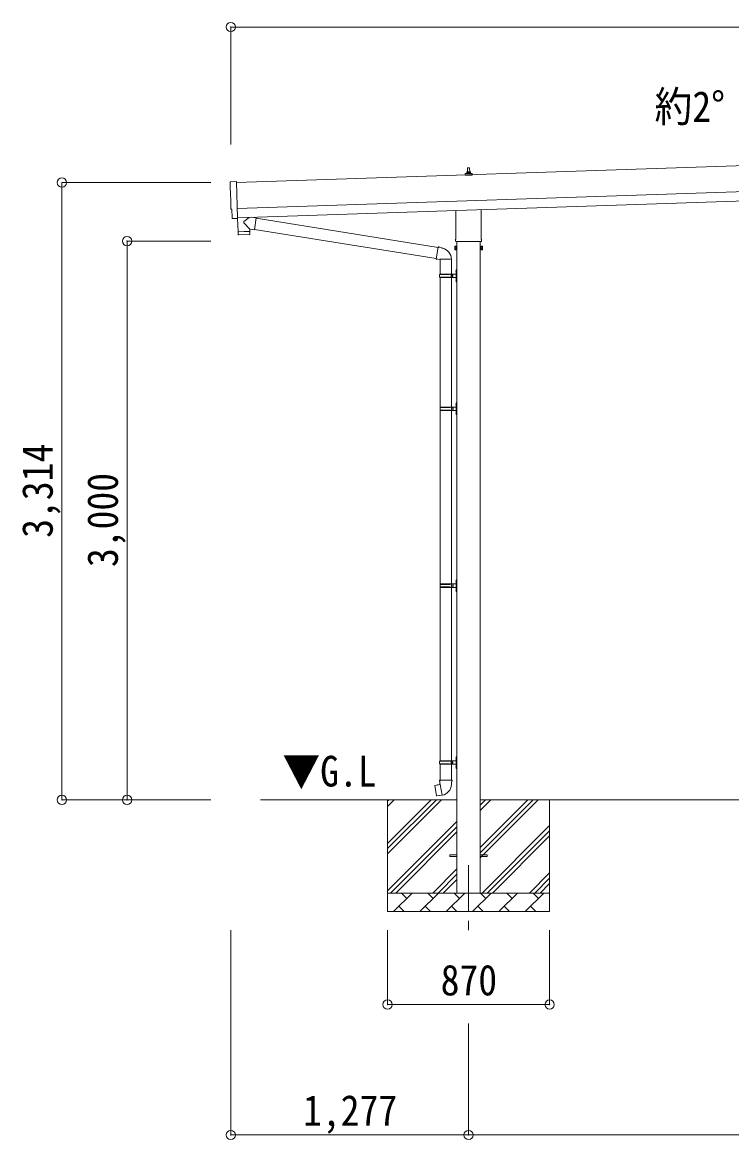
# Model space of a CAD drawing. Units: millimetres at full size, sheet at 1:50. Extents: x -14053 to 14053, y -9700 to 9700.
# Drawn here: x 536 to 4343, y -6165 to -167 of the extents above; entities that cross this region are included whole.
import ezdxf
from ezdxf.enums import TextEntityAlignment as Align

# ---------------------------------------------------------------- set-up
doc = ezdxf.new("R2010")
doc.units = ezdxf.units.MM
doc.header["$LTSCALE"] = 50
doc.header["$PDMODE"] = 32
doc.header["$PDSIZE"] = 50
doc.linetypes.add('CHAIN1', pattern=[8, 5, -1, 1, -1])
for name, color, linetype, lineweight in [('0-1_Defpoints', 7, 'CHAIN1', 9), ('0-2_TEXT1', 4, 'Continuous', 9), ('0-3_SHAPE', 7, 'Continuous', 9), ('0-7_PARTS2', 7, 'Continuous', 9), ('0-8_TABLE1', 6, 'Continuous', 9), ('0-9_DIM1', 7, 'Continuous', 9)]:
    doc.layers.add(name, color=color, linetype=linetype, lineweight=lineweight)
doc.styles.add('ＭＳ ゴシック', font='')
doc.styles.get('ＭＳ ゴシック').set_extended_font_data('MS Gothic')

msp = doc.modelspace()

# ---------------------------------------------------------------- linework, layer by layer
at = {"layer": '0-1_Defpoints'}
msp.add_line((2931.35, -4691.27), (2931.35, -5040.27), dxfattribs=at)
at = {"layer": '0-2_TEXT1'}
for p, q in [((7577.24, -829.71), (1685.13, -1026.11)), ((2925.35, -972.01), (2926.08, -948.49)), ((2927.08, -947.51), (2935.63, -947.51)), ((2936.63, -948.49), (2937.35, -972.01)), ((1689.79, -1166.04), (7581.91, -969.63)), ((1691.46, -1216.01), (7583.57, -1019.6)), ((2913.1, -987.51), (2913.1, -979.8)), ((2949.6, -987.51), (2913.1, -987.51)), ((2913.48, -979.01), (2949.22, -979.01)), ((2913.87, -978.83), (2920.59, -977.2)), ((2920.97, -977.01), (2941.73, -977.01)), ((2921.35, -976.23), (2921.35, -972.01)), ((2922.35, -972.01), (2940.35, -972.01)), ((2941.35, -976.23), (2941.35, -972.01)), ((2948.84, -978.83), (2942.12, -977.2)), ((2949.6, -987.51), (2949.6, -979.8)), ((2863.05, -1331.5), (2863.05, -1176.95)), ((2999.65, -1172.4), (2999.65, -1331.5)), ((1671.96, -1220.43), (1665.04, -1220.3)), ((2857.35, -1369.77), (2858.11, -1368.46)), ((2857.35, -1369.77), (2857.35, -1386.77)), ((2864.35, -1368.46), (2858.11, -1368.46)), ((2864.35, -1373.37), (2858.11, -1373.37)), ((2861.35, -1340.27), (2861.35, -1334.77)), ((2999.29, -1343.77), (2863.42, -1343.77)), ((2864.35, -1388.09), (2864.35, -1368.46)), ((2864.35, -1369.07), (2866.85, -1369.07)), ((2868.85, -1343.77), (2868.85, -4841.27)), ((2993.85, -1343.77), (2993.85, -4841.27)), ((2998.35, -1369.07), (2995.85, -1369.07)), ((2998.35, -1388.09), (2998.35, -1368.46)), ((2998.35, -1368.46), (3004.59, -1368.46)), ((2998.35, -1373.37), (3004.59, -1373.37)), ((3001.35, -1334.77), (3001.35, -1340.27)), ((3005.35, -1369.77), (3004.59, -1368.46)), ((3005.35, -1369.77), (3005.35, -1386.77)), ((2857.35, -1386.77), (2858.11, -1388.09)), ((2864.35, -1383.18), (2858.11, -1383.18)), ((2864.35, -1388.09), (2858.11, -1388.09)), ((2866.85, -1387.47), (2864.35, -1387.47)), ((2993.85, -1388.77), (2995.85, -1388.77)), ((2995.85, -1387.47), (2998.35, -1387.47)), ((2998.35, -1383.18), (3004.59, -1383.18)), ((2998.35, -1388.09), (3004.59, -1388.09)), ((3005.35, -1386.77), (3004.59, -1388.09)), ((2831.35, -4636.77), (2868.85, -4636.77)), ((2831.35, -4645.77), (2831.35, -4636.77)), ((2831.35, -4645.77), (2868.85, -4645.77)), ((2993.85, -4636.77), (3031.35, -4636.77)), ((2993.85, -4645.77), (3031.35, -4645.77)), ((3031.35, -4645.77), (3031.35, -4636.77))]:
    msp.add_line(p, q, dxfattribs=at)
for points in [[(1653.46, -1023.73), (1684.96, -1021.03), (1691.55, -1218.77)], [(1662.1, -1217.4), (1660.53, -1170.4), (1659.93, -1170.42)], [(1672.7, -1220.13), (1673.34, -1219.48), (1691.59, -1219.78)], [(2995.85, -1388.77), (2995.85, -1367.77), (2993.85, -1367.77)]]:
    msp.add_lwpolyline(points, dxfattribs=at)
msp.add_lwpolyline([(2866.85, -1388.77), (2866.85, -1367.77), (2868.85, -1367.77), (2868.85, -1388.77)], close=True, dxfattribs=at)
for centre, radius, start, end in [((2927.08, -948.51), 1, 90, 178.60509), ((2935.63, -948.51), 1, 1.39491, 90), ((2914.1, -979.8), 1, 103.62699, 180), ((2920.35, -976.23), 1, 283.62699, 0), ((2925.44, -972.65), 4.13, 90, 171.17633), ((2922.35, -973.01), 1, 90, 180), ((2934.69, -972.01), 4.83, 133.60282, 180), ((2928.02, -972.01), 4.83, 0, 46.39718), ((2937.27, -972.65), 4.13, 8.82367, 90), ((2940.35, -973.01), 1, 0, 90), ((2942.35, -976.23), 1, 180, 256.37301), ((2948.6, -979.8), 1, 0, 76.37301), ((2873.59, -1378.27), 16.24, 162.41205, 197.58795), ((2861.7, -1370.91), 4.34, 145.61575, 214.38425), ((2865.35, -1334.77), 4, 125.09963, 180), ((2865.35, -1340.27), 4, 180, 194.47751), ((2865.35, -1340.27), 4, 194.47751, 241.04498), ((2997.35, -1340.27), 4, 298.95502, 345.52249), ((2997.35, -1334.77), 4, 0, 54.90037), ((2997.35, -1340.27), 4, 345.52249, 0), ((2989.11, -1378.27), 16.24, 342.41205, 17.58795), ((3001.01, -1370.91), 4.34, 325.61575, 34.38425), ((2861.7, -1385.64), 4.34, 145.61575, 214.38425), ((3001.01, -1385.64), 4.34, 325.61575, 34.38425)]:
    msp.add_arc(centre, radius, start, end, dxfattribs=at)
for centre, major_axis, ratio, start_param, end_param in [((1653.72, -1026.72), (-3, -0.1), 0.99863, 4.7647489, 6.2979817), ((-3107.15, -1255.88), (4760.73, 158.69), 0.99863, 6.2686928, 6.2979817), ((1659.79, -1166.02), (-4.4, -0.15), 0.99863, 6.2686928, 7.8539816), ((1665.1, -1217.29), (-2.11, -2.14), 0.9974, 5.5252311, 7.0411395), ((1671.99, -1219.43), (-0.704, -0.714), 0.9974, 0.7579542, 1.5707963)]:
    msp.add_ellipse(centre, major_axis=major_axis, ratio=ratio, start_param=start_param, end_param=end_param, dxfattribs=at)
at = {"layer": '0-3_SHAPE'}
for p, q in [((2868.85, -4341.27), (1814.33, -4341.27)), ((2496.35, -4341.27), (2496.35, -4941.27)), ((2496.35, -4574.76), (2729.83, -4341.27)), ((2496.35, -4603.04), (2758.12, -4341.27)), ((2496.35, -4631.33), (2786.4, -4341.27)), ((2496.35, -4348.48), (2503.56, -4341.27)), ((2496.35, -4376.77), (2531.84, -4341.27)), ((6268.85, -4341.27), (2993.85, -4341.27)), ((2993.85, -4370.1), (3022.68, -4341.27)), ((2993.85, -4398.38), (3050.96, -4341.27)), ((2993.85, -4652.94), (3305.52, -4341.27)), ((2993.85, -4596.37), (3248.95, -4341.27)), ((2993.85, -4624.66), (3277.24, -4341.27)), ((3366.35, -4341.27), (3366.35, -4941.27)), ((2496.35, -4829.31), (2868.85, -4456.81)), ((2512.68, -4841.27), (2868.85, -4485.1)), ((3003.51, -4841.27), (3366.35, -4478.43)), ((2540.96, -4841.27), (2868.85, -4513.38)), ((3031.79, -4841.27), (3366.35, -4506.72)), ((3060.08, -4841.27), (3366.35, -4535)), ((2738.95, -4841.27), (2868.85, -4711.37)), ((3258.07, -4841.27), (3366.35, -4732.99)), ((2767.24, -4841.27), (2868.85, -4739.66)), ((2795.52, -4841.27), (2868.85, -4767.94)), ((3286.35, -4841.27), (3366.35, -4761.27)), ((3314.64, -4841.27), (3366.35, -4789.56)), ((2496.35, -4841.27), (3366.35, -4841.27)), ((2527.8, -4941.27), (2627.8, -4841.27)), ((2599.25, -4869.83), (2570.69, -4841.27)), ((2669.22, -4941.27), (2769.22, -4841.27)), ((2740.67, -4869.83), (2712.11, -4841.27)), ((2810.64, -4941.27), (2910.64, -4841.27)), ((2882.09, -4869.83), (2853.53, -4841.27)), ((2952.06, -4941.27), (3052.06, -4841.27)), ((3023.51, -4869.83), (2994.96, -4841.27)), ((3093.48, -4941.27), (3193.48, -4841.27)), ((3164.93, -4869.83), (3136.38, -4841.27)), ((3234.91, -4941.27), (3334.91, -4841.27)), ((3306.35, -4869.83), (3277.8, -4841.27)), ((2556.35, -4912.72), (2584.91, -4941.27)), ((2697.77, -4912.72), (2726.33, -4941.27)), ((2839.19, -4912.72), (2867.75, -4941.27)), ((2980.62, -4912.72), (3009.17, -4941.27)), ((3122.04, -4912.72), (3150.59, -4941.27)), ((3263.46, -4912.72), (3292.01, -4941.27)), ((3366.35, -4941.27), (2496.35, -4941.27))]:
    msp.add_line(p, q, dxfattribs=at)
at = {"layer": '0-8_TABLE1'}
for p, q in [((1654.35, -192.16), (1654.35, -823.55)), ((1654.35, -192.16), (7614.35, -192.16)), ((748.35, -1027.27), (1548.35, -1027.27)), ((748.35, -1027.27), (748.35, -4341.27)), ((1098.35, -1341.27), (1548.35, -1341.27)), ((1098.35, -1341.27), (1098.35, -4341.27)), ((748.35, -4341.27), (1548.35, -4341.27)), ((1654.35, -6140.27), (1654.35, -5040.27)), ((2496.35, -5440.27), (2496.35, -5040.27)), ((3366.35, -5440.27), (3366.35, -5040.27)), ((2496.35, -5440.27), (3366.35, -5440.27)), ((2931.35, -6140.27), (2931.35, -5542.27)), ((2931.35, -6140.27), (1654.35, -6140.27)), ((2931.35, -6140.27), (6331.35, -6140.27))]:
    msp.add_line(p, q, dxfattribs=at)
for p in [(1654.35, -192.16), (748.35, -1027.27), (1098.35, -1341.27), (748.35, -4341.27), (1098.35, -4341.27), (2496.35, -5440.27), (3366.35, -5440.27), (1654.35, -6140.27), (2931.35, -6140.27)]:
    msp.add_point(p, dxfattribs=at)
at = {"layer": '0-9_DIM1'}
for p, q in [((1691.55, -1218.77), (1691.59, -1219.77)), ((1757.12, -1276.84), (1725.63, -1244.33)), ((1752.88, -1213.96), (1725.66, -1236.99)), ((1790.57, -1217.25), (1764.65, -1213.57)), ((1790.57, -1217.25), (1781.6, -1280.32)), ((1790.32, -1219.03), (2767.48, -1375.72)), ((1693.59, -1291.98), (1694.26, -1305.02)), ((1754.86, -1305.95), (1697.35, -1307.86)), ((1698.06, -1290.83), (1698.11, -1291.83)), ((1753.03, -1289), (1753.04, -1290)), ((1757.12, -1276.84), (1781.6, -1280.32)), ((1757.12, -1276.84), (1757.52, -1288.85)), ((1781.87, -1278.44), (2757.06, -1434.81)), ((2767.8, -1373.9), (2756.74, -1436.63)), ((2767.8, -1373.9), (2768.95, -1371.92)), ((2767.8, -1373.9), (2787.44, -1377.72)), ((2768.95, -1371.92), (2772.51, -1372.55)), ((2772.51, -1372.55), (2772.92, -1374.89)), ((2787.44, -1377.72), (2789.12, -1379.35)), ((2789.12, -1379.35), (2791.24, -1379.8)), ((2756.74, -1436.63), (2757.14, -1438.89)), ((2756.74, -1436.63), (2776.5, -1439.76)), ((2757.14, -1438.89), (2760.7, -1439.51)), ((2760.7, -1439.51), (2761.89, -1437.45)), ((2776.5, -1439.76), (2778.7, -1438.78)), ((2839, -1439.17), (2777.82, -1439.17)), ((2778.85, -1439.17), (2778.85, -1518.47)), ((2838.85, -1439.17), (2838.85, -1518.47)), ((2863.82, -1499.32), (2864.45, -1499.32)), ((2863.82, -1499.32), (2863.82, -1507.62)), ((2864.45, -1499.32), (2864.85, -1499.72)), ((2864.85, -1495.47), (2867.85, -1493.97)), ((2864.85, -1495.47), (2864.85, -1559.47)), ((2867.85, -1493.97), (2867.85, -1560.97)), ((2867.85, -1493.97), (2868.85, -1493.97)), ((2868.85, -1493.97), (2868.85, -1560.97)), ((2775.85, -1520.47), (2826.18, -1520.47)), ((2775.85, -1534.47), (2826.18, -1534.47)), ((2776.85, -1518.47), (2862.85, -1518.47)), ((2776.85, -1518.47), (2776.85, -1520.47)), ((2776.85, -1536.47), (2776.85, -1534.47)), ((2776.85, -1536.47), (2862.85, -1536.47)), ((2778.85, -1536.47), (2778.85, -2234.27)), ((2835.85, -1518.47), (2835.85, -1522.97)), ((2835.85, -1522.97), (2837.85, -1522.97)), ((2835.85, -1536.47), (2835.85, -1531.97)), ((2835.85, -1531.97), (2837.85, -1531.97)), ((2837.85, -1522.97), (2837.85, -1531.97)), ((2838.85, -1536.47), (2838.85, -2232.27)), ((2843.85, -1518.47), (2843.85, -1536.47)), ((2843.85, -1522.97), (2846.85, -1522.97)), ((2843.85, -1531.97), (2846.85, -1531.97)), ((2846.85, -1522.97), (2846.85, -1531.97)), ((2862.55, -1501.32), (2864.6, -1502.32)), ((2862.55, -1549.32), (2864.6, -1550.32)), ((2863.82, -1507.62), (2864.45, -1507.62)), ((2863.82, -1547.32), (2864.45, -1547.32)), ((2863.82, -1547.32), (2863.82, -1555.62)), ((2863.82, -1555.62), (2864.45, -1555.62)), ((2864.45, -1547.32), (2864.45, -1555.62)), ((2864.45, -1547.32), (2864.85, -1547.72)), ((2864.45, -1555.62), (2864.85, -1555.22)), ((2864.6, -1502.32), (2865.21, -1503.47)), ((2864.6, -1550.32), (2865.21, -1551.47)), ((2864.85, -1559.47), (2867.85, -1560.97)), ((2867.85, -1560.97), (2868.85, -1560.97)), ((2862.55, -2215.13), (2864.6, -2216.12)), ((2863.82, -2213.12), (2864.45, -2213.12)), ((2863.82, -2213.12), (2863.82, -2221.42)), ((2864.45, -2213.12), (2864.85, -2213.52)), ((2864.6, -2216.12), (2865.21, -2217.27)), ((2864.85, -2209.27), (2867.85, -2207.77)), ((2864.85, -2209.27), (2864.85, -2273.27)), ((2867.85, -2207.77), (2867.85, -2274.77)), ((2867.85, -2207.77), (2868.85, -2207.77)), ((2868.85, -2207.77), (2868.85, -2274.77)), ((2778.35, -2234.27), (2828.68, -2234.27)), ((2778.35, -2248.27), (2828.68, -2248.27)), ((2778.85, -2248.27), (2778.85, -3182.27)), ((2779.35, -2232.27), (2779.35, -2234.27)), ((2779.35, -2232.27), (2862.85, -2232.27)), ((2779.35, -2250.27), (2779.35, -2248.27)), ((2779.35, -2250.27), (2862.85, -2250.27)), ((2838.35, -2232.27), (2838.35, -2236.77)), ((2838.35, -2236.77), (2840.35, -2236.77)), ((2838.35, -2250.27), (2838.35, -2245.77)), ((2838.35, -2245.77), (2840.35, -2245.77)), ((2838.85, -2250.27), (2838.85, -3182.27)), ((2840.35, -2236.77), (2840.35, -2245.77)), ((2846.35, -2232.27), (2846.35, -2250.27)), ((2846.35, -2236.77), (2849.35, -2236.77)), ((2846.35, -2245.77), (2849.35, -2245.77)), ((2849.35, -2236.77), (2849.35, -2245.77)), ((2862.55, -2263.13), (2864.6, -2264.12)), ((2863.82, -2221.42), (2864.45, -2221.42)), ((2863.82, -2261.12), (2864.45, -2261.12)), ((2863.82, -2261.12), (2863.82, -2269.42)), ((2863.82, -2269.42), (2864.45, -2269.42)), ((2864.45, -2261.12), (2864.45, -2269.42)), ((2864.45, -2261.12), (2864.85, -2261.52)), ((2864.45, -2269.42), (2864.85, -2269.02)), ((2864.6, -2264.12), (2865.21, -2265.27)), ((2864.85, -2273.27), (2867.85, -2274.77)), ((2867.85, -2274.77), (2868.85, -2274.77)), ((2862.55, -3165.13), (2864.6, -3166.12)), ((2863.82, -3163.12), (2864.45, -3163.12)), ((2863.82, -3163.12), (2863.82, -3171.42)), ((2863.82, -3171.42), (2864.45, -3171.42)), ((2864.45, -3163.12), (2864.85, -3163.52)), ((2864.6, -3166.12), (2865.21, -3167.27)), ((2864.85, -3159.27), (2867.85, -3157.77)), ((2864.85, -3159.27), (2864.85, -3223.27)), ((2867.85, -3157.77), (2867.85, -3224.77)), ((2867.85, -3157.77), (2868.85, -3157.77)), ((2868.85, -3157.77), (2868.85, -3224.77)), ((2778.35, -3184.27), (2828.68, -3184.27)), ((2778.35, -3198.27), (2828.68, -3198.27)), ((2778.85, -3200.27), (2778.85, -4132.27)), ((2779.35, -3182.27), (2779.35, -3184.27)), ((2779.35, -3182.27), (2862.85, -3182.27)), ((2779.35, -3200.27), (2779.35, -3198.27)), ((2779.35, -3200.27), (2862.85, -3200.27)), ((2838.35, -3182.27), (2838.35, -3186.77)), ((2838.35, -3186.77), (2840.35, -3186.77)), ((2838.35, -3200.27), (2838.35, -3195.77)), ((2838.35, -3195.77), (2840.35, -3195.77)), ((2838.85, -3200.27), (2838.85, -4132.27)), ((2840.35, -3186.77), (2840.35, -3195.77)), ((2846.35, -3182.27), (2846.35, -3200.27)), ((2846.35, -3186.77), (2849.35, -3186.77)), ((2846.35, -3195.77), (2849.35, -3195.77)), ((2849.35, -3186.77), (2849.35, -3195.77)), ((2862.55, -3213.13), (2864.6, -3214.12)), ((2863.82, -3211.12), (2864.45, -3211.12)), ((2863.82, -3211.12), (2863.82, -3219.42)), ((2863.82, -3219.42), (2864.45, -3219.42)), ((2864.45, -3211.12), (2864.45, -3219.42)), ((2864.45, -3211.12), (2864.85, -3211.52)), ((2864.45, -3219.42), (2864.85, -3219.02)), ((2864.6, -3214.12), (2865.21, -3215.27)), ((2864.85, -3223.27), (2867.85, -3224.77)), ((2867.85, -3224.77), (2868.85, -3224.77)), ((2775.85, -4134.27), (2826.18, -4134.27)), ((2776.85, -4132.27), (2862.85, -4132.27)), ((2776.85, -4132.27), (2776.85, -4134.27)), ((2835.85, -4132.27), (2835.85, -4136.77)), ((2835.85, -4136.77), (2837.85, -4136.77)), ((2837.85, -4136.77), (2837.85, -4145.77)), ((2843.85, -4132.27), (2843.85, -4150.27)), ((2843.85, -4136.77), (2846.85, -4136.77)), ((2846.85, -4136.77), (2846.85, -4145.77)), ((2862.55, -4115.13), (2864.6, -4116.12)), ((2863.82, -4113.12), (2864.45, -4113.12)), ((2863.82, -4113.12), (2863.82, -4121.42)), ((2863.82, -4121.42), (2864.45, -4121.42)), ((2864.45, -4113.12), (2864.85, -4113.52)), ((2864.6, -4116.12), (2865.21, -4117.27)), ((2864.85, -4109.27), (2867.85, -4107.77)), ((2864.85, -4109.27), (2864.85, -4173.27)), ((2867.85, -4107.77), (2867.85, -4174.77)), ((2867.85, -4107.77), (2868.85, -4107.77)), ((2868.85, -4107.77), (2868.85, -4174.77)), ((2775.85, -4148.27), (2826.18, -4148.27)), ((2776.85, -4150.27), (2776.85, -4148.27)), ((2776.85, -4150.27), (2862.85, -4150.27)), ((2778.85, -4150.27), (2778.85, -4235.2)), ((2835.85, -4150.27), (2835.85, -4145.77)), ((2835.85, -4145.77), (2837.85, -4145.77)), ((2838.85, -4150.27), (2838.85, -4235.2)), ((2843.85, -4145.77), (2846.85, -4145.77)), ((2862.55, -4163.13), (2864.6, -4164.12)), ((2863.82, -4161.12), (2864.45, -4161.12)), ((2863.82, -4161.12), (2863.82, -4169.42)), ((2863.82, -4169.42), (2864.45, -4169.42)), ((2864.45, -4161.12), (2864.45, -4169.42)), ((2864.45, -4161.12), (2864.85, -4161.52)), ((2864.45, -4169.42), (2864.85, -4169.02)), ((2864.6, -4164.12), (2865.21, -4165.27)), ((2864.85, -4173.27), (2867.85, -4174.77)), ((2867.85, -4174.77), (2868.85, -4174.77)), ((2778.26, -4258.4), (2750.39, -4263.65)), ((2777, -4235.2), (2774.85, -4235.98)), ((2774.85, -4235.98), (2774.85, -4239.6)), ((2774.85, -4239.6), (2777.09, -4240.42)), ((2840.7, -4235.2), (2777, -4235.2)), ((2777, -4235.2), (2777.35, -4255.2)), ((2777.35, -4255.2), (2778.7, -4257.2)), ((2788.62, -4315.7), (2778.48, -4258.22)), ((2778.5, -4257.4), (2778.5, -4258.11)), ((2778.7, -4257.2), (2778.67, -4257.21)), ((2839.04, -4257.14), (2838.97, -4259.31)), ((2840.35, -4255.2), (2839.04, -4257.14)), ((2840.7, -4235.2), (2840.35, -4255.2)), ((2842.85, -4239.6), (2840.61, -4240.42)), ((2840.7, -4235.2), (2842.85, -4235.98)), ((2842.85, -4235.98), (2842.85, -4239.6)), ((2750.39, -4263.65), (2749.58, -4264.82)), ((2749.58, -4264.82), (2759.2, -4319.38)), ((2763.13, -4261.05), (2762.92, -4261.29)), ((2773.23, -4318.29), (2772.95, -4318.14)), ((2788.92, -4316.46), (2788.68, -4315.8))]:
    msp.add_line(p, q, dxfattribs=at)
for points in [[(1691.19, -1219.77), (1693.56, -1290.98), (1757.52, -1288.85)], [(1757.76, -1302.9), (1757.56, -1289.85), (1693.59, -1291.98)], [(2864.45, -1499.32), (2864.45, -1507.62), (2864.85, -1507.22)], [(2862.55, -1505.62), (2864.6, -1504.62), (2865.21, -1503.47)], [(2862.55, -1553.62), (2864.6, -1552.62), (2865.21, -1551.47)], [(2862.55, -2219.42), (2864.6, -2218.42), (2865.21, -2217.27)], [(2864.45, -2213.12), (2864.45, -2221.42), (2864.85, -2221.02)], [(2862.55, -2267.42), (2864.6, -2266.42), (2865.21, -2265.27)], [(2862.55, -3169.42), (2864.6, -3168.42), (2865.21, -3167.27)], [(2864.45, -3163.12), (2864.45, -3171.42), (2864.85, -3171.02)], [(2862.55, -3217.42), (2864.6, -3216.42), (2865.21, -3215.27)], [(2862.55, -4119.42), (2864.6, -4118.42), (2865.21, -4117.27)], [(2864.45, -4113.12), (2864.45, -4121.42), (2864.85, -4121.02)], [(2862.55, -4167.42), (2864.6, -4166.42), (2865.21, -4165.27)], [(2788.35, -4315.61), (2760.36, -4320.2), (2759.2, -4319.38)], [(2765.38, -4260.83), (2765.1, -4260.68), (2763.13, -4261.05)], [(2775.41, -4317.73), (2775.2, -4317.97), (2773.23, -4318.29)]]:
    msp.add_lwpolyline(points, dxfattribs=at)
for centre, radius, start, end in [((1729.05, -1240.68), 5, 132.56466, 226.88314), ((1697.25, -1304.86), 3, 182.90915, 271.95747), ((1754.76, -1302.95), 3, 271.90915, 0.90915), ((2778.7, -1438.78), 60.3, 359.62495, 78), ((2868.15, -1503.47), 6, 136.21765, 223.78235), ((2824.6, -1527.47), 49.25, 171.82876, 180.00002), ((2824.6, -1527.47), 49.25, 180.00002, 188.17127), ((2826.18, -1518.47), 2, 270, 359.99998), ((2826.18, -1536.47), 2, 0.00005, 90.00004), ((2868.15, -1551.47), 6, 136.21765, 223.78235), ((2862.85, -1516.47), 2, 270, 359.99998), ((2862.85, -1538.47), 2, 0.00005, 90.00004), ((2868.15, -2217.27), 6, 136.21765, 223.78235), ((2827.1, -2241.27), 49.25, 171.82876, 180.00002), ((2827.1, -2241.27), 49.25, 180.00002, 188.17127), ((2828.68, -2232.27), 2, 270, 359.99998), ((2828.68, -2250.27), 2, 0.00005, 90.00004), ((2868.15, -2265.27), 6, 136.21765, 223.78235), ((2862.85, -2230.27), 2, 270, 359.99998), ((2862.85, -2252.27), 2, 0.00005, 90.00004), ((2868.15, -3167.27), 6, 136.21765, 223.78235), ((2827.1, -3191.27), 49.25, 171.82876, 180.00002), ((2827.1, -3191.27), 49.25, 180.00002, 188.17127), ((2828.68, -3182.27), 2, 270, 359.99998), ((2828.68, -3200.27), 2, 0.00005, 90.00004), ((2868.15, -3215.27), 6, 136.21765, 223.78235), ((2862.85, -3180.27), 2, 270, 359.99998), ((2862.85, -3202.27), 2, 0.00005, 90.00004), ((2824.6, -4141.27), 49.25, 171.82876, 180.00002), ((2826.18, -4132.27), 2, 270, 359.99998), ((2868.15, -4117.27), 6, 136.21765, 223.78235), ((2862.85, -4130.27), 2, 270, 359.99998), ((2824.6, -4141.27), 49.25, 180.00002, 188.17127), ((2826.18, -4150.27), 2, 0.00005, 90.00004), ((2868.15, -4165.27), 6, 136.21765, 223.78235), ((2862.85, -4152.27), 2, 0.00005, 90.00004), ((2778.2, -4258.11), 0.3, 280.66842, 0), ((2778.7, -4257.4), 0.2, 100, 180), ((2788.4, -4315.9), 0.3, 20, 99.33158), ((2789.11, -4316.39), 0.2, 200, 279.96938), ((2778.7, -4257.2), 60.3, 279.96938, 358)]:
    msp.add_arc(centre, radius, start, end, dxfattribs=at)

# ---------------------------------------------------------------- texts
at = {"layer": '0-7_PARTS2', "style": 'ＭＳ ゴシック', "width": 0.9}
for s, p in [('約2°', (3929.63, -751.14)), ('▼G.L', (1931.97, -4319.06))]:
    msp.add_text(s, height=165, dxfattribs=at).set_placement(p, align=Align.BOTTOM_LEFT)
at = {"layer": '0-8_TABLE1', "color": 7, "style": 'ＭＳ ゴシック', "width": 0.9}
for s, p in [('3,314', (748.35, -2934.27)), ('3,000', (1098.35, -3091.27))]:
    msp.add_text(s, height=165, rotation=90, dxfattribs=at).set_placement(p, align=Align.BOTTOM_LEFT)
for s, p in [('870', (2781.35, -5440.27)), ('1,277', (2042.85, -6140.27))]:
    msp.add_text(s, height=165, dxfattribs=at).set_placement(p, align=Align.BOTTOM_LEFT)

doc.saveas('drawing.dxf')
